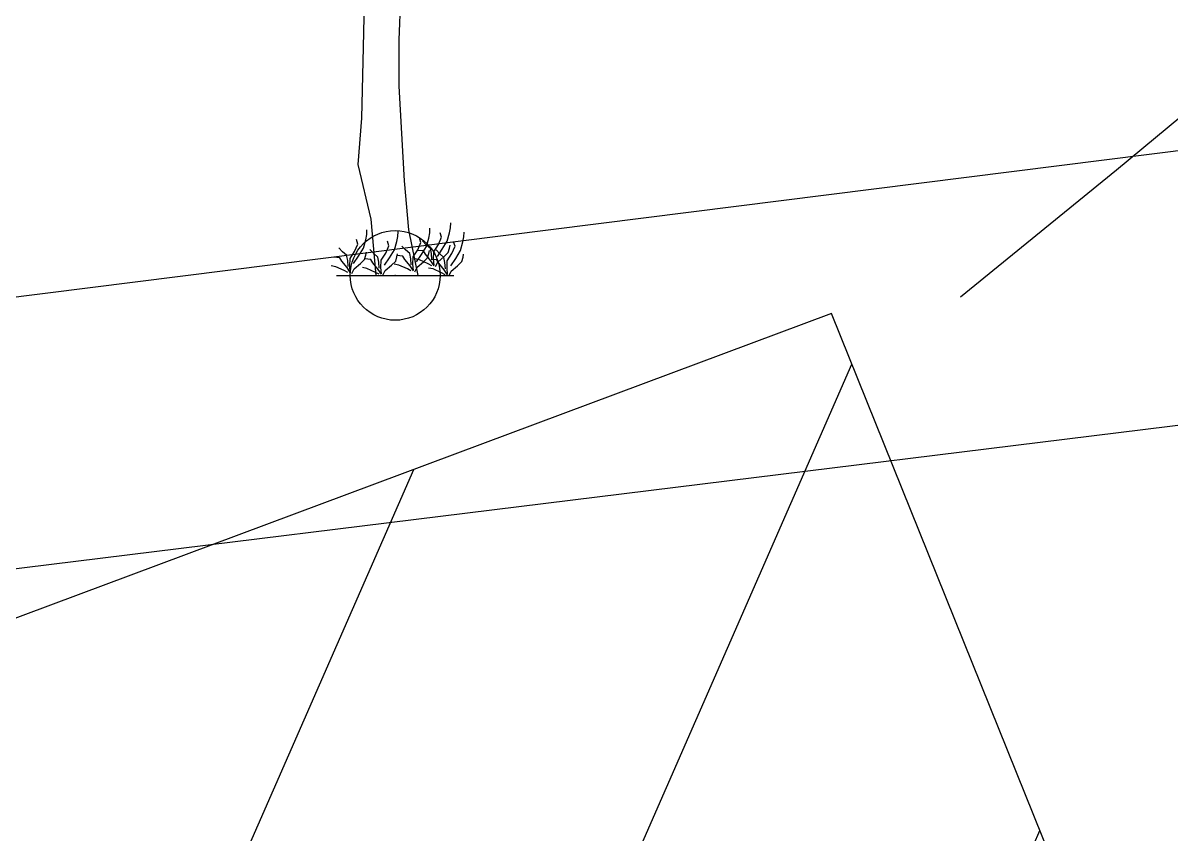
# Model space of a CAD drawing. Header units: millimetres. Extents: x 524954 to 526204, y 9523489 to 9524010.
# Drawn here: x 525717.45 to 525723.84, y 9523629.66 to 9523634.18 of the extents above; entities that cross this region are included whole.
import ezdxf

# ---------------------------------------------------------------- set-up
doc = ezdxf.new("R2010")
doc.units = ezdxf.units.MM
doc.header["$PDMODE"] = 32
doc.header["$PDSIZE"] = 0.5
doc.linetypes.add('ACAD_ISO12W100', pattern=[21, 12, -3, 0, -3, 0, -3])
for name, color, linetype in [('Arbre', 34, 'ACAD_ISO12W100'), ('Bati', 6, 'Continuous'), ('Bati_H', 1, 'Continuous'), ('Cloture', 7, 'Continuous'), ('CN_02_00', 4, 'Continuous'), ('PLUME_5', 6, 'Continuous'), ('PLUME_6', 2, 'Continuous'), ('TopoAlt', 3, 'Continuous'), ('TOPOJIS', 7, 'Continuous')]:
    doc.layers.add(name, color=color, linetype=linetype)
doc.styles.add('Simplex 1.0', font='Simplex.shx', dxfattribs={"width": 0.99, "height": 1})

# ---------------------------------------------------------------- blocks, each defined once
blk = doc.blocks.new('TCPOINT M')
at = {"color": 0}
blk.add_point((0, 0), dxfattribs=at)
at = {"layer": 'TopoAlt', "style": 'Simplex 1.0', "width": 0.99}
blk.add_attdef('ALT', (0.15, 0.15), '', height=1, dxfattribs=at)
blk = doc.blocks.new('v088')
at = {"linetype": 'Continuous'}
for p, q in [((0.045, 2.625), (0.064, 3.179)), ((-0.352, 2.542), (-0.344, 3.046)), ((0.043, 2.109), (0.045, 2.625)), ((-0.373, 1.752), (-0.352, 2.542)), ((0.102, 1.053), (0.043, 2.109)), ((-0.412, 1.235), (-0.373, 1.752)), ((-0.268, 0.628), (-0.412, 1.235)), ((0.151, 0.506), (0.102, 1.053)), ((-0.213, 0), (-0.268, 0.628)), ((0.256, 0), (0.151, 0.506)), ((-0.654, 0), (0.654, 0))]:
    blk.add_line(p, q, dxfattribs=at)
at = {"color": 3, "linetype": 'Continuous'}
for p, q in [((0.385, 0.474), (0.387, 0.526)), ((0.603, 0.474), (0.615, 0.531)), ((0.615, 0.531), (0.618, 0.584)), ((-0.416, 0.349), (-0.433, 0.399)), ((-0.353, 0.303), (-0.329, 0.397)), ((-0.329, 0.397), (-0.317, 0.454)), ((-0.317, 0.454), (-0.315, 0.507)), ((0.017, 0.377), (0.029, 0.435)), ((0.029, 0.435), (0.031, 0.488)), ((0.286, 0.368), (0.269, 0.418)), ((0.346, 0.341), (0.305, 0.385)), ((0.349, 0.322), (0.373, 0.416)), ((0.373, 0.416), (0.385, 0.474)), ((0.481, 0.344), (0.517, 0.426)), ((0.517, 0.426), (0.5, 0.476)), ((0.579, 0.38), (0.603, 0.474)), ((0.752, 0.373), (0.765, 0.43)), ((0.765, 0.43), (0.767, 0.483)), ((-0.587, 0.264), (-0.627, 0.308)), ((-0.541, 0.224), (-0.587, 0.264)), ((-0.502, 0.188), (-0.452, 0.267)), ((-0.452, 0.267), (-0.416, 0.349)), ((-0.409, 0.214), (-0.353, 0.303)), ((-0.327, 0.226), (-0.32, 0.26)), ((-0.24, 0.245), (-0.281, 0.288)), ((-0.106, 0.248), (-0.07, 0.329)), ((-0.07, 0.329), (-0.087, 0.38)), ((-0.063, 0.195), (-0.007, 0.284)), ((-0.007, 0.284), (0.017, 0.377)), ((0.115, 0.284), (0.075, 0.327)), ((0.161, 0.243), (0.115, 0.284)), ((0.2, 0.207), (0.25, 0.286)), ((0.25, 0.286), (0.286, 0.368)), ((0.315, 0.274), (0.25, 0.279)), ((0.293, 0.233), (0.349, 0.322)), ((0.337, 0.236), (0.315, 0.274)), ((0.392, 0.301), (0.346, 0.341)), ((0.375, 0.245), (0.382, 0.279)), ((0.404, 0.243), (0.392, 0.301)), ((0.428, 0.183), (0.43, 0.264)), ((0.43, 0.264), (0.481, 0.344)), ((0.495, 0.24), (0.454, 0.284)), ((0.469, 0.209), (0.524, 0.291)), ((0.524, 0.291), (0.579, 0.38)), ((0.591, 0.255), (0.606, 0.303)), ((0.606, 0.303), (0.613, 0.337)), ((0.63, 0.243), (0.666, 0.325)), ((0.666, 0.325), (0.649, 0.375)), ((0.673, 0.19), (0.728, 0.279)), ((0.728, 0.279), (0.752, 0.373)), ((-0.618, 0.197), (-0.683, 0.202)), ((-0.596, 0.159), (-0.618, 0.197)), ((-0.536, 0.087), (-0.596, 0.159)), ((-0.529, 0.166), (-0.541, 0.224)), ((-0.524, 0.099), (-0.529, 0.166)), ((-0.505, 0.106), (-0.502, 0.188)), ((-0.464, 0.132), (-0.409, 0.214)), ((-0.459, 0.072), (-0.387, 0.132)), ((-0.387, 0.132), (-0.341, 0.178)), ((-0.341, 0.178), (-0.327, 0.226)), ((-0.272, 0.178), (-0.337, 0.183)), ((-0.25, 0.139), (-0.272, 0.178)), ((-0.19, 0.067), (-0.25, 0.139)), ((-0.195, 0.204), (-0.24, 0.245)), ((-0.183, 0.147), (-0.195, 0.204)), ((-0.178, 0.079), (-0.183, 0.147)), ((-0.159, 0.087), (-0.156, 0.168)), ((-0.156, 0.168), (-0.106, 0.248)), ((-0.118, 0.113), (-0.063, 0.195)), ((-0.041, 0.113), (0.005, 0.159)), ((0.005, 0.159), (0.019, 0.207)), ((0.019, 0.207), (0.026, 0.24)), ((0.084, 0.216), (0.019, 0.221)), ((0.106, 0.178), (0.084, 0.216)), ((0.166, 0.106), (0.106, 0.178)), ((0.173, 0.185), (0.161, 0.243)), ((0.178, 0.118), (0.173, 0.185)), ((0.197, 0.125), (0.2, 0.207)), ((0.272, 0.173), (0.221, 0.183)), ((0.238, 0.151), (0.293, 0.233)), ((0.243, 0.091), (0.315, 0.151)), ((0.365, 0.13), (0.272, 0.173)), ((0.315, 0.151), (0.361, 0.197)), ((0.397, 0.163), (0.337, 0.236)), ((0.361, 0.197), (0.375, 0.245)), ((0.406, 0.108), (0.365, 0.13)), ((0.433, 0.108), (0.397, 0.163)), ((0.464, 0.173), (0.399, 0.178)), ((0.409, 0.175), (0.404, 0.243)), ((0.433, 0.113), (0.428, 0.183)), ((0.45, 0.099), (0.474, 0.149)), ((0.486, 0.135), (0.464, 0.173)), ((0.474, 0.149), (0.546, 0.209)), ((0.546, 0.063), (0.486, 0.135)), ((0.541, 0.2), (0.495, 0.24)), ((0.553, 0.142), (0.541, 0.2)), ((0.546, 0.209), (0.591, 0.255)), ((0.558, 0.075), (0.553, 0.142)), ((0.577, 0.082), (0.579, 0.163)), ((0.579, 0.163), (0.63, 0.243)), ((0.618, 0.108), (0.673, 0.19)), ((0.695, 0.108), (0.74, 0.154)), ((0.74, 0.154), (0.755, 0.202)), ((0.755, 0.202), (0.762, 0.236)), ((-0.661, 0.096), (-0.712, 0.106)), ((-0.567, 0.053), (-0.661, 0.096)), ((-0.527, 0.031), (-0.567, 0.053)), ((-0.5, 0.031), (-0.536, 0.087)), ((-0.5, 0.036), (-0.505, 0.106)), ((-0.483, 0.022), (-0.459, 0.072)), ((-0.315, 0.077), (-0.365, 0.087)), ((-0.221, 0.034), (-0.315, 0.077)), ((-0.18, 0.012), (-0.221, 0.034)), ((-0.154, 0.012), (-0.19, 0.067)), ((-0.154, 0.017), (-0.159, 0.087)), ((-0.137, 0.002), (-0.113, 0.053)), ((-0.113, 0.053), (-0.041, 0.113)), ((0.041, 0.115), (-0.01, 0.125)), ((0.135, 0.072), (0.041, 0.115)), ((0.175, 0.05), (0.135, 0.072)), ((0.202, 0.05), (0.166, 0.106)), ((0.202, 0.055), (0.197, 0.125)), ((0.219, 0.041), (0.243, 0.091)), ((0.421, 0.072), (0.37, 0.082)), ((0.514, 0.029), (0.421, 0.072)), ((0.555, 0.007), (0.514, 0.029)), ((0.582, 0.007), (0.546, 0.063)), ((0.582, 0.012), (0.577, 0.082)), ((0.599, -0.002), (0.623, 0.048)), ((0.623, 0.048), (0.695, 0.108))]:
    blk.add_line(p, q, dxfattribs=at)

msp = doc.modelspace()

# ---------------------------------------------------------------- hatches: boundary and pattern name
at = {"layer": 'Bati_H'}
h = msp.add_hatch(dxfattribs=at)
h.set_pattern_fill('_U', color=256, scale=2, angle=66.35606, style=0, pattern_type=0)
h.set_pattern_definition([(66.356060545, (0, 0), (-1.8321108744, 0.80210332498), [])])
h.paths.add_polyline_path([(525698.434, 9523617.5299), (525712.0651, 9523622.8598), (525723.8174, 9523627.9351), (525721.9547, 9523632.56), (525715.0585, 9523629.985), (525712.202, 9523636.2914), (525683.9843, 9523625.3917), (525684.9855, 9523622.2675), (525694.6861, 9523625.975), (525696.7428, 9523621.8801), (525696.7343, 9523621.8768)])

# ---------------------------------------------------------------- linework, layer by layer
at = {"layer": 'Bati', "flags": 128}
msp.add_lwpolyline([(525698.434, 9523617.5299), (525712.0651, 9523622.8598), (525723.8174, 9523627.9351), (525721.9547, 9523632.56), (525715.0585, 9523629.985), (525712.202, 9523636.2914), (525683.9843, 9523625.3917), (525684.9855, 9523622.2675), (525694.6861, 9523625.975), (525696.7428, 9523621.8801), (525696.7343, 9523621.8768)], close=True, dxfattribs=at)
at = {"layer": 'Cloture', "flags": 128}
for points in [[(525721.9547, 9523632.56), (525715.0585, 9523629.985), (525712.202, 9523636.2914)], [(525723.8174, 9523627.9351), (525721.9547, 9523632.56)]]:
    msp.add_lwpolyline(points, dxfattribs=at)
at = {"layer": 'CN_02_00', "elevation": 272, "flags": 128}
msp.add_lwpolyline([(525722.6717, 9523632.6544), (525723.5408, 9523633.3614), (525724.7669, 9523634.3812), (525725.8789, 9523635.3348), (525726.8472, 9523636.2001), (525727.0618, 9523636.3999)], dxfattribs=at)
at = {"layer": 'PLUME_5'}
msp.add_lwpolyline([(525865.9506, 9523676.017), (525857.2293, 9523671.8711), (525848.5079, 9523667.7252), (525839.7502, 9523664.0779), (525839.2879, 9523663.5429), (525830.5302, 9523659.8956), (525821.2374, 9523656.7107), (525811.981, 9523653.027), (525811.981, 9523653.027), (525802.6882, 9523649.8421), (525793.359, 9523647.1558), (525784.0298, 9523644.4695), (525783.5312, 9523644.4331), (525774.202, 9523641.7468), (525764.8364, 9523639.5592), (525755.4708, 9523637.3716), (525754.9721, 9523637.3352), (525745.5701, 9523635.6463), (525735.6694, 9523633.9209), (525726.2675, 9523632.232), (525726.2675, 9523632.232), (525716.3304, 9523631.0053), (525706.3569, 9523630.2773)], dxfattribs=at)
at = {"layer": 'PLUME_6'}
msp.add_lwpolyline([(525856.6214, 9523673.3307), (525847.9001, 9523669.1848), (525839.1787, 9523665.0389), (525838.6801, 9523665.0025), (525829.9223, 9523661.3553), (525820.666, 9523657.6716), (525811.3732, 9523654.4867), (525811.3732, 9523654.4867), (525802.0804, 9523651.3017), (525792.7512, 9523648.6154), (525783.422, 9523645.9291), (525783.422, 9523645.9291), (525774.0928, 9523643.2429), (525764.2285, 9523641.0188), (525754.8629, 9523638.8312), (525754.8629, 9523638.8312), (525744.9622, 9523637.1059), (525735.5603, 9523635.417), (525726.1583, 9523633.728), (525725.6596, 9523633.6916), (525716.2212, 9523632.5014), (525706.2477, 9523631.7734)], dxfattribs=at)

# ---------------------------------------------------------------- block references
at = {"layer": 'Arbre', "xscale": 0.5, "yscale": 0.5, "zscale": 0.5}
msp.add_blockref('v088', (525719.525, 9523632.773), dxfattribs=at)
at = {"layer": 'TOPOJIS'}
msp.add_blockref('TCPOINT M', (525719.5249, 9523632.7732), dxfattribs=at)

doc.saveas('drawing.dxf')
